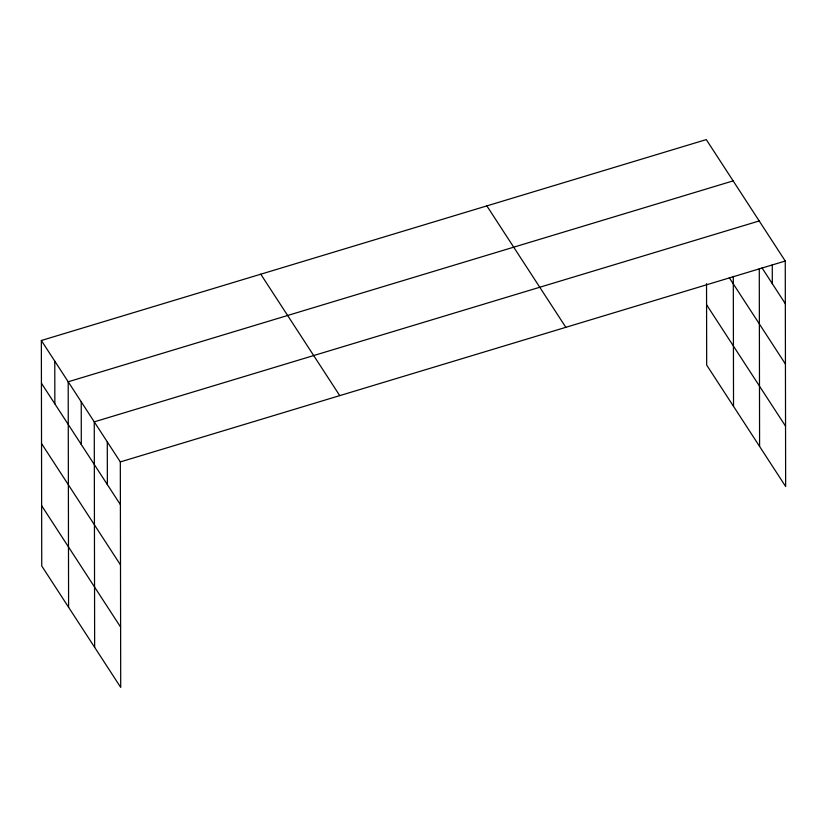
<?xml version="1.0" encoding="UTF-8"?>
<svg xmlns="http://www.w3.org/2000/svg" width="827" height="827" viewBox="0 0 827 827"><rect width="100%" height="100%" fill="white"/><g stroke="black" fill="none" stroke-linecap="round" stroke-linejoin="round"><path stroke-width="1.24" d="M41.35 340.497L120.318 461.921L120.711 687.402L41.743 565.978L41.35 340.497L706.289 139.598L785.257 261.022L785.65 486.503L706.682 365.079L706.537 283.64M733.135 180.886L68.196 381.785L68.589 607.266M759.196 220.954L94.257 421.853L94.65 647.334M120.318 461.921L785.257 261.022M762.018 267.876L785.33 303.726M729.29 277.717L785.433 364.045M706.578 304.77L785.547 426.184M486.855 205.892L565.823 327.316M260.774 274.202L339.752 395.626M41.422 383.211L120.391 504.635M41.526 443.53L120.504 564.944M41.639 505.669L120.608 627.083M772.263 264.847L772.304 283.692M759.279 268.692L759.589 446.435M733.301 276.363L733.528 406.367M107.293 441.887L107.365 484.601M81.232 401.819L81.304 444.533M54.778 361.141L54.851 403.855"/></g></svg>
